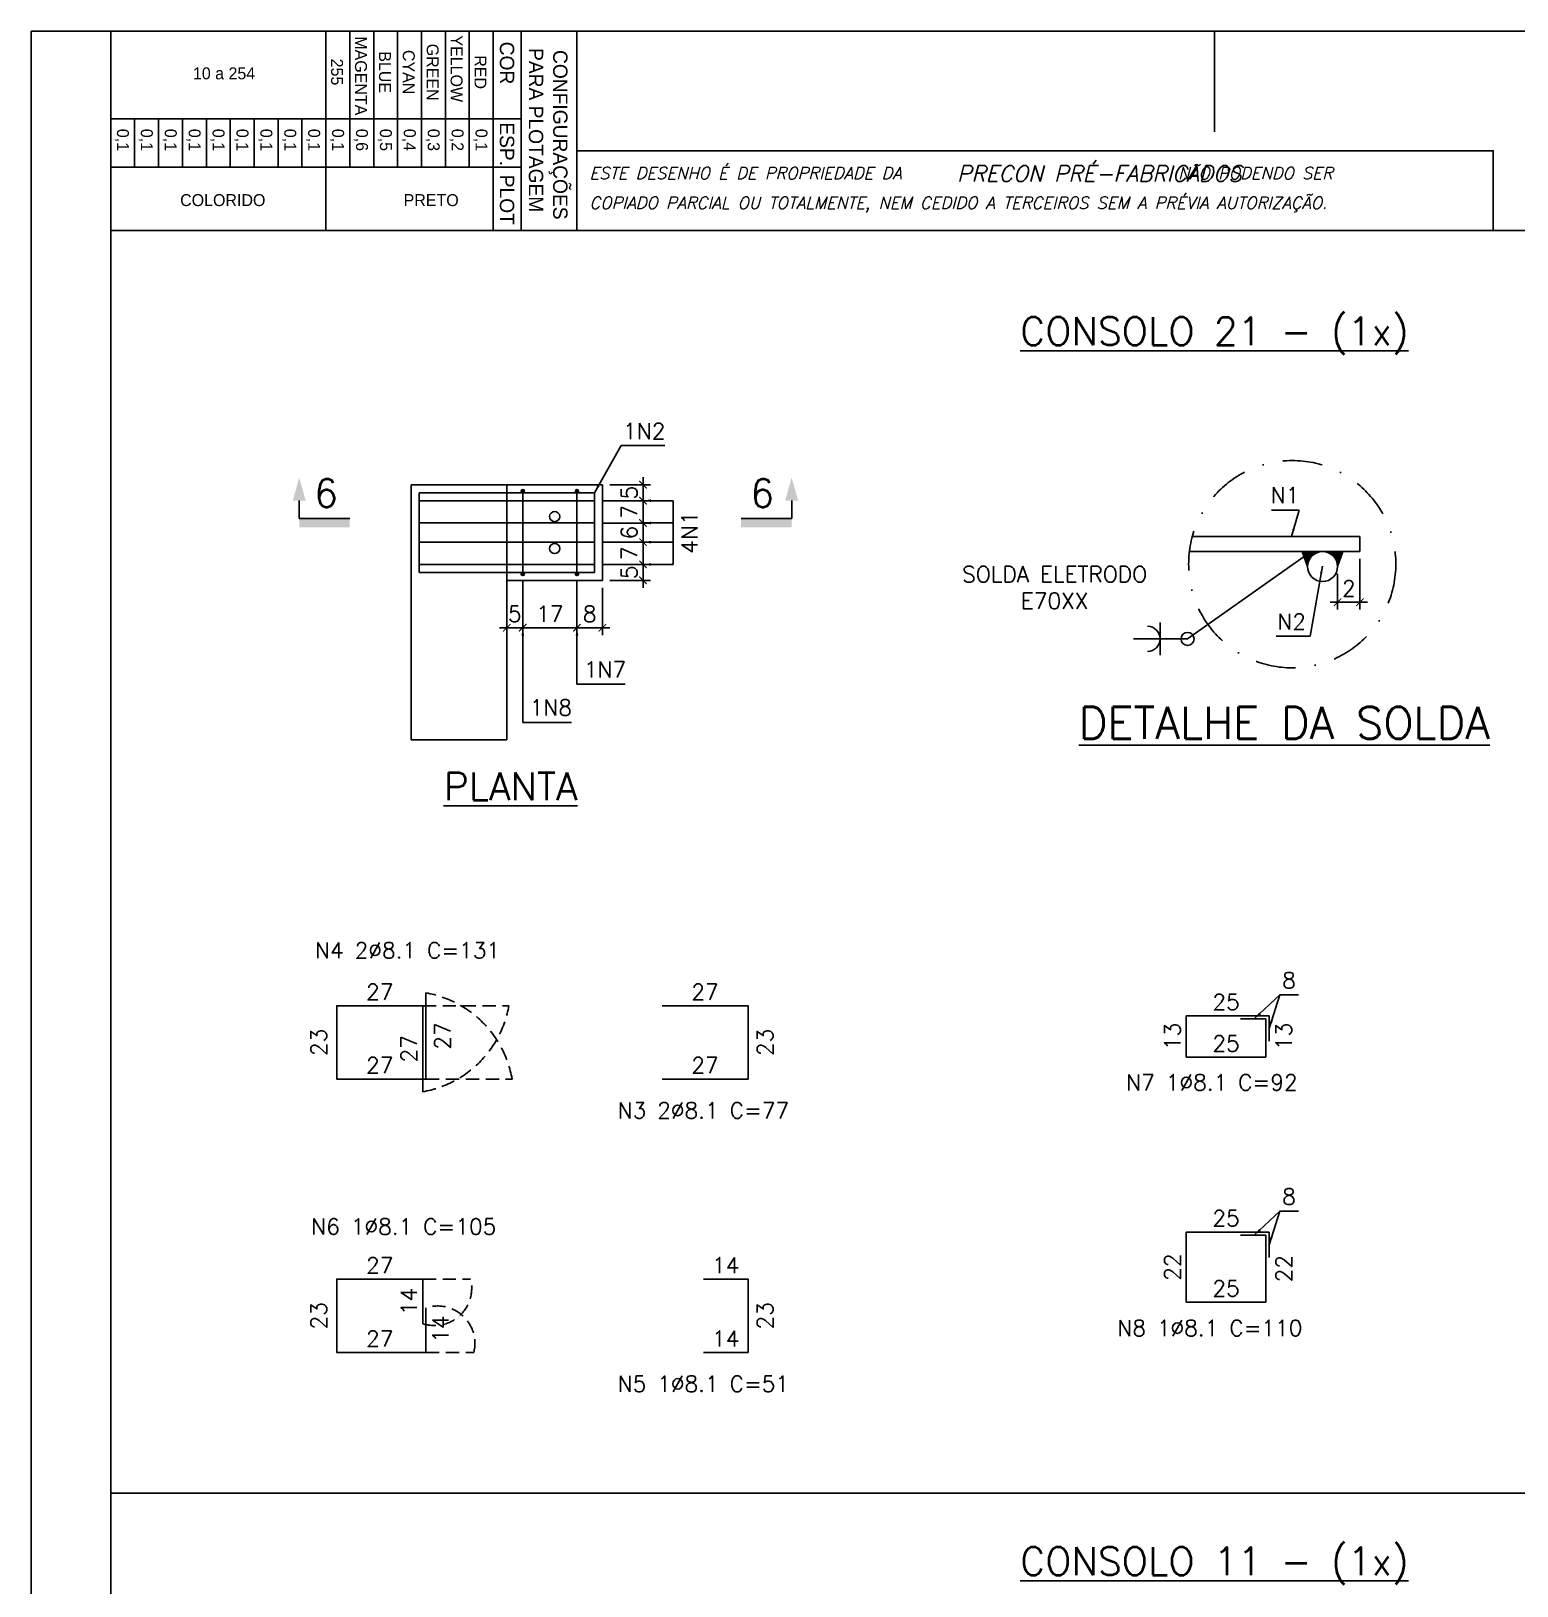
# Model space of a CAD drawing. Header units: centimetres. Extents: x 1658 to 27871, y 8240 to 11444.
# Drawn here: x 14875 to 16273, y 9981 to 11444 of the extents above; entities that cross this region are included whole.
import ezdxf
from ezdxf.enums import TextEntityAlignment as Align

# ---------------------------------------------------------------- set-up
doc = ezdxf.new("R2010")
doc.units = ezdxf.units.CM
doc.header["$LTSCALE"] = 50
doc.header["$MEASUREMENT"] = 0
doc.header["$PDMODE"] = 67
doc.linetypes.add('DASHDOT2', pattern=[0.5, 0.25, -0.125, 0, -0.125])
doc.linetypes.add('HIDDEN', pattern=[0.375, 0.25, -0.125])
for name, color, linetype in [('FORMATO-PRECON', 2, 'Continuous'), ('HACHURAS-PRECON', 1, 'Continuous'), ('IND- CORTE-PRECON', 4, 'Continuous'), ('LINHA-01-PRECON', 1, 'Continuous'), ('LINHA-02-PRECON', 2, 'Continuous'), ('LINHA-03-PRECON', 3, 'Continuous'), ('LINHA-04-PRECON', 4, 'Continuous'), ('TEXTO-20-PRECON', 2, 'Continuous'), ('TEXTO-35-PRECON', 5, 'Continuous'), ('X1', 2, 'Continuous')]:
    doc.layers.add(name, color=color, linetype=linetype)
doc.styles.add('PRECON-ROMANS', font='romans.shx')
doc.styles.add('R060', font='ACENT.shx', dxfattribs={"height": 75})
doc.styles.add('ROMANS', font='ROMANS.SHX', dxfattribs={"oblique": 15, "height": 3})
doc.styles.get("Standard").update_dxf_attribs({"font": 'romans.shx'})
doc.dimstyles.new('ESC50-50', dxfattribs={"dimscale": 50, "dimtxt": 0.2, "dimasz": 0.15, "dimexe": 0.15, "dimexo": 0.15, "dimgap": 0.08, "dimtad": 1, "dimdec": 1, "dimzin": 12, "dimdsep": 46, "dimtxsty": 'Standard', "dimblk": 'ARCHTICK', "dimcen": 0.09, "dimdle": 0.15, "dimclrd": 256, "dimclre": 256, "dimclrt": 2, "dimazin": 3, "dimtfac": 1, "dimtdec": 1, "dimtmove": 1, "dimatfit": 2, "dimfxl": 0.15, "dimtolj": 1, "dimtzin": 0, "dimarcsym": 0})
doc.dimstyles.new('ESC75-25', dxfattribs={"dimscale": 0, "dimtxt": 15, "dimasz": 7, "dimexe": 7, "dimexo": 7, "dimgap": 5.5, "dimtad": 1, "dimdec": 1, "dimlfac": 0.333333, "dimdsep": 46, "dimtxsty": 'Standard', "dimblk": 'ARCHTICK', "dimcen": 0.1, "dimdle": 7, "dimclrd": 256, "dimclre": 256, "dimclrt": 2, "dimadec": 0, "dimazin": 0, "dimtfac": 1, "dimtdec": 1, "dimtix": 1, "dimtmove": 2, "dimatfit": 3, "dimfxl": 1, "dimarcsym": 0})

# ---------------------------------------------------------------- blocks, each defined once
blk = doc.blocks.new('A$C0AF02B9D')
at = {"layer": 'FORMATO-PRECON', "color": 1}
for p, q in [((0, 585), (250, 585)), ((0, 0), (0, 585)), ((250, 585), (250, 0)), ((0, 480), (250, 480)), ((0, 450), (170.7, 450)), ((0, 420), (170.7, 420)), ((0, 390), (170.7, 390)), ((0, 360), (170.7, 360)), ((0, 330), (170.7, 330)), ((0, 300), (170.7, 300)), ((110.1, 240), (170.7, 240)), ((110.1, 210), (170.7, 210)), ((110.1, 180), (170.7, 180)), ((110.1, 150), (170.7, 150)), ((110.1, 150), (170.7, 150)), ((110.1, 120), (170.7, 120)), ((110.1, 120), (170.7, 120)), ((110.1, 90), (170.7, 90)), ((110.1, 90), (170.7, 90)), ((110.1, 60), (170.7, 60)), ((110.1, 60), (170.7, 60)), ((110.1, 30), (170.7, 30)), ((110.1, 30), (170.7, 30)), ((0, 0), (250, 0)), ((110.1, 0), (170.7, 0)), ((110.1, 0), (170.7, 0)), ((110.1, 0), (170.7, 0))]:
    blk.add_line(p, q, dxfattribs=at)
at = {"layer": 'FORMATO-PRECON'}
for p, q in [((0, 515), (250, 515)), ((110.1, 0), (110.1, 515)), ((170.7, 0), (170.7, 515)), ((0, 270), (250, 270))]:
    blk.add_line(p, q, dxfattribs=at)
at = {"layer": 'FORMATO-PRECON', "style": 'R060'}
for s, p in [('CONFIGURAÇÕES ', (133.4, 563.9)), ('PARA PLOTAGEM', (124.3, 533.7)), ('COR', (40, 497.3)), ('ESP.', (141.8, 497.3)), ('PLOT', (211.6, 497.3))]:
    blk.add_text(s, height=18, dxfattribs=at).set_placement(p, align=Align.MIDDLE)
at = {"layer": 'FORMATO-PRECON', "color": 1, "style": 'R060'}
for s, p in [('RED', (51.5, 464)), ('0,1', (136.5, 464)), ('YELLOW', (47.2, 434)), ('0,2', (136.5, 434)), ('GREEN', (51.5, 404)), ('0,3', (136.5, 404)), ('CYAN', (51.5, 374)), ('0,4', (136.5, 374)), ('BLUE', (51.5, 344)), ('0,5', (136.5, 344)), ('MAGENTA', (56.1, 314)), ('0,6', (136.5, 314)), ('0,1', (136.5, 284)), ('255', (51.3, 284)), ('0,1', (136.5, 254)), ('0,1', (136.5, 224)), ('0,1', (136.5, 194)), ('0,1', (136.5, 164)), ('0,1', (136.5, 134)), ('0,1', (136.5, 104)), ('0,1', (136.5, 74)), ('0,1', (136.5, 44)), ('0,1', (136.5, 14))]:
    blk.add_text(s, height=15, dxfattribs=at).set_placement(p, align=Align.MIDDLE)
for s, p in [('PRETO', (212, 402.1)), ('10 a 254', (53, 142.2)), ('COLORIDO', (212, 140.6))]:
    blk.add_text(s, height=15, rotation=90, dxfattribs=at).set_placement(p, align=Align.MIDDLE)
blk = doc.blocks.new('A$C432D58B7')
at = {"layer": 'LINHA-01-PRECON'}
blk.add_blockref('A$C0AF02B9D', (0, 0), dxfattribs=at)
blk = doc.blocks.new('A$C550964AD')
at = {"layer": 'LINHA-01-PRECON'}
blk.add_blockref('A$C432D58B7', (0, 0), dxfattribs=at)
blk = doc.blocks.new('A$C2E607E54')
at = {"layer": 'FORMATO-PRECON', "color": 6}
blk.add_line((1835, 4050), (685, 4050), dxfattribs=at)
at = {"layer": 'FORMATO-PRECON'}
for points in [[(0, 4200), (2970, 4200), (2970, 0), (0, 0)], [(685, 3950), (1835, 3950), (1835, 4050), (685, 4050)]]:
    blk.add_lwpolyline(points, close=True, dxfattribs=at)
blk.add_lwpolyline([(1485, 4200), (1485, 4073.6)], dxfattribs=at)
at = {"layer": 'FORMATO-PRECON', "color": 6}
blk.add_lwpolyline([(100, 3950), (2870, 3950), (2870, 100), (100, 100)], close=True, dxfattribs=at)
at = {"layer": 'TEXTO-35-PRECON', "rotation": 270}
blk.add_blockref('A$C550964AD', (100, 4200), dxfattribs=at)
at = {"layer": 'FORMATO-PRECON', "color": 3, "style": 'ROMANS', "oblique": 15}
blk.add_text('PRECON PRÉ-FABRICADOS', height=20, dxfattribs=at).set_placement((1162, 4011.3))
at = {"layer": 'FORMATO-PRECON', "style": 'ROMANS', "oblique": 15}
for s, p in [('ESTE DESENHO É DE PROPRIEDADE DA                            NÃO PODENDO SER', (700.8, 4014.4)), ('COPIADO PARCIAL OU TOTALMENTE, NEM CEDIDO A TERCEIROS SEM A PRÉVIA AUTORIZAÇÃO.', (700.8, 3977))]:
    blk.add_text(s, height=15, dxfattribs=at).set_placement(p)
blk = doc.blocks.new('_ArchTick')
at = {"color": 0, "linetype": 'ByBlock', "const_width": 0.15}
blk.add_lwpolyline([(-0.5, -0.5), (0.5, 0.5)], dxfattribs=at)
blk = doc.blocks.new('*D412')
at = {"layer": 'Defpoints', "color": 0, "transparency": 16777216}
for p in [(15412.3, 11017.2), (15404.8, 11002.2), (15450.5, 11002.2)]:
    blk.add_point(p, dxfattribs=at)
at = {"layer": 'LINHA-01-PRECON', "lineweight": -2, "transparency": 16777216}
for p, q in [((15419.3, 11017.2), (15457.5, 11017.2)), ((15450.5, 11017.2), (15450.5, 11024.2)), ((15450.5, 11017.2), (15450.5, 11002.2)), ((15411.8, 11002.2), (15457.5, 11002.2)), ((15450.5, 11002.2), (15450.5, 10995.2))]:
    blk.add_line(p, q, dxfattribs=at)
at = {"layer": 'LINHA-01-PRECON', "lineweight": -2, "transparency": 16777216, "xscale": 7, "yscale": 7, "zscale": 7}
for p, rotation in [((15450.5, 11017.2), 270), ((15450.5, 11002.2), 90)]:
    blk.add_blockref('_ArchTick', p, dxfattribs=dict(at, rotation=rotation))
at = {"layer": 'LINHA-01-PRECON', "color": 2, "transparency": 16777216, "insert": (15437.5, 11009.7), "char_height": 15, "attachment_point": 5, "rotation": 90}
blk.add_mtext('5', dxfattribs=at)
blk = doc.blocks.new('*D405')
at = {"layer": 'Defpoints', "color": 0, "transparency": 16777216}
for p in [(15404.8, 10963.2), (15404.8, 10942.2), (15450.5, 10942.2)]:
    blk.add_point(p, dxfattribs=at)
at = {"layer": 'LINHA-01-PRECON', "lineweight": -2, "transparency": 16777216}
for p, q in [((15450.5, 10963.2), (15450.5, 10970.2)), ((15411.8, 10963.2), (15457.5, 10963.2)), ((15450.5, 10963.2), (15450.5, 10942.2)), ((15411.8, 10942.2), (15457.5, 10942.2)), ((15450.5, 10942.2), (15450.5, 10935.2))]:
    blk.add_line(p, q, dxfattribs=at)
at = {"layer": 'LINHA-01-PRECON', "lineweight": -2, "transparency": 16777216, "xscale": 7, "yscale": 7, "zscale": 7}
for p, rotation in [((15450.5, 10963.2), 270), ((15450.5, 10942.2), 90)]:
    blk.add_blockref('_ArchTick', p, dxfattribs=dict(at, rotation=rotation))
at = {"layer": 'LINHA-01-PRECON', "color": 2, "transparency": 16777216, "insert": (15437.5, 10952.7), "char_height": 15, "attachment_point": 5, "rotation": 90}
blk.add_mtext('7', dxfattribs=at)
blk = doc.blocks.new('*D406')
at = {"layer": 'Defpoints', "color": 0, "transparency": 16777216}
for p in [(15404.8, 10942.2), (15412.3, 10927.2), (15450.5, 10927.2)]:
    blk.add_point(p, dxfattribs=at)
at = {"layer": 'LINHA-01-PRECON', "lineweight": -2, "transparency": 16777216}
for p, q in [((15411.8, 10942.2), (15457.5, 10942.2)), ((15450.5, 10942.2), (15450.5, 10949.2)), ((15450.5, 10942.2), (15450.5, 10927.2)), ((15419.3, 10927.2), (15457.5, 10927.2)), ((15450.5, 10927.2), (15450.5, 10920.2))]:
    blk.add_line(p, q, dxfattribs=at)
at = {"layer": 'LINHA-01-PRECON', "lineweight": -2, "transparency": 16777216, "xscale": 7, "yscale": 7, "zscale": 7}
for p, rotation in [((15450.5, 10942.2), 270), ((15450.5, 10927.2), 90)]:
    blk.add_blockref('_ArchTick', p, dxfattribs=dict(at, rotation=rotation))
at = {"layer": 'LINHA-01-PRECON', "color": 2, "transparency": 16777216, "insert": (15437.5, 10934.7), "char_height": 15, "attachment_point": 5, "rotation": 90}
blk.add_mtext('5', dxfattribs=at)
blk = doc.blocks.new('*D402')
at = {"layer": 'Defpoints', "color": 0, "transparency": 16777216}
for p in [(15388.3, 10933.2), (15412.3, 10927.2), (15388.3, 10882.7)]:
    blk.add_point(p, dxfattribs=at)
at = {"layer": 'LINHA-01-PRECON', "lineweight": -2, "transparency": 16777216}
for p, q in [((15388.3, 10926.2), (15388.3, 10875.7)), ((15412.3, 10920.2), (15412.3, 10875.7)), ((15419.3, 10882.7), (15381.3, 10882.7))]:
    blk.add_line(p, q, dxfattribs=at)
at = {"layer": 'LINHA-01-PRECON', "lineweight": -2, "transparency": 16777216, "xscale": 7, "yscale": 7, "zscale": 7, "rotation": 180}
blk.add_blockref('_ArchTick', (15388.3, 10882.7), dxfattribs=at)
at = {"layer": 'LINHA-01-PRECON', "lineweight": -2, "transparency": 16777216, "xscale": 7, "yscale": 7, "zscale": 7}
blk.add_blockref('_ArchTick', (15412.3, 10882.7), dxfattribs=at)
at = {"layer": 'LINHA-01-PRECON', "color": 2, "transparency": 16777216, "insert": (15400.3, 10895.7), "char_height": 15, "attachment_point": 5}
blk.add_mtext('8', dxfattribs=at)
blk = doc.blocks.new('*D403')
at = {"layer": 'Defpoints', "color": 0, "transparency": 16777216}
for p in [(15337.3, 10933.2), (15388.3, 10933.2), (15337.3, 10882.7)]:
    blk.add_point(p, dxfattribs=at)
at = {"layer": 'LINHA-01-PRECON', "lineweight": -2, "transparency": 16777216}
for p, q in [((15337.3, 10926.2), (15337.3, 10875.7)), ((15388.3, 10926.2), (15388.3, 10875.7)), ((15395.3, 10882.7), (15330.3, 10882.7))]:
    blk.add_line(p, q, dxfattribs=at)
at = {"layer": 'LINHA-01-PRECON', "lineweight": -2, "transparency": 16777216, "xscale": 7, "yscale": 7, "zscale": 7, "rotation": 180}
blk.add_blockref('_ArchTick', (15337.3, 10882.7), dxfattribs=at)
at = {"layer": 'LINHA-01-PRECON', "lineweight": -2, "transparency": 16777216, "xscale": 7, "yscale": 7, "zscale": 7}
blk.add_blockref('_ArchTick', (15388.3, 10882.7), dxfattribs=at)
at = {"layer": 'LINHA-01-PRECON', "color": 2, "transparency": 16777216, "insert": (15362.8, 10895.7), "char_height": 15, "attachment_point": 5}
blk.add_mtext('17', dxfattribs=at)
blk = doc.blocks.new('*D404')
at = {"layer": 'Defpoints', "color": 0, "transparency": 16777216}
for p in [(15337.3, 10933.2), (15322.3, 10882.7), (15322.3, 10882.7)]:
    blk.add_point(p, dxfattribs=at)
at = {"layer": 'LINHA-01-PRECON', "lineweight": -2, "transparency": 16777216}
for p, q in [((15337.3, 10926.2), (15337.3, 10875.7)), ((15322.3, 10882.7), (15315.3, 10882.7)), ((15337.3, 10882.7), (15322.3, 10882.7)), ((15337.3, 10882.7), (15344.3, 10882.7))]:
    blk.add_line(p, q, dxfattribs=at)
at = {"layer": 'LINHA-01-PRECON', "lineweight": -2, "transparency": 16777216, "xscale": 7, "yscale": 7, "zscale": 7}
blk.add_blockref('_ArchTick', (15322.3, 10882.7), dxfattribs=at)
at = {"layer": 'LINHA-01-PRECON', "lineweight": -2, "transparency": 16777216, "xscale": 7, "yscale": 7, "zscale": 7, "rotation": 180}
blk.add_blockref('_ArchTick', (15337.3, 10882.7), dxfattribs=at)
at = {"layer": 'LINHA-01-PRECON', "color": 2, "transparency": 16777216, "insert": (15329.8, 10895.7), "char_height": 15, "attachment_point": 5}
blk.add_mtext('5', dxfattribs=at)
blk = doc.blocks.new('IND-CORTE-')
at = {"layer": 'IND- CORTE-PRECON', "color": 1}
for p, q in [((-11.2, 63.5), (-33.6, 63.5)), ((-11.2, 0), (-11.2, 63.5))]:
    blk.add_line(p, q, dxfattribs=at)
for points in [[(-33.6, 71.5), (-62.5, 63.5), (-33.6, 55.4)], [(0, 0), (-11.2, 0), (0, 63.5), (-11.2, 63.5)]]:
    blk.add_solid(points, dxfattribs=at)
at = {"layer": 'IND- CORTE-PRECON', "linetype": 'Continuous', "style": 'ROMANS', "flags": 8}
blk.add_attdef('B', (-57.7, 9.1), '', height=35, dxfattribs=at)
blk = doc.blocks.new('*D398')
at = {"layer": 'Defpoints', "color": 0, "linetype": 'Continuous', "transparency": 16777216}
for p in [(15468.4, 10527.1), (15468.4, 10527.1), (15549.4, 10527.1)]:
    blk.add_point(p, dxfattribs=at)
at = {"layer": 'LINHA-01-PRECON', "color": 2, "linetype": 'Continuous', "transparency": 16777216, "insert": (15508.9, 10540.1), "char_height": 15, "attachment_point": 5}
blk.add_mtext('27', dxfattribs=at)
blk = doc.blocks.new('*D399')
at = {"layer": 'Defpoints', "color": 0, "linetype": 'Continuous', "transparency": 16777216}
for p in [(15549.4, 10527.1), (15549.4, 10458.1), (15549.4, 10458.1)]:
    blk.add_point(p, dxfattribs=at)
at = {"layer": 'LINHA-01-PRECON', "color": 2, "linetype": 'Continuous', "transparency": 16777216, "insert": (15565.4, 10492.6), "char_height": 15, "attachment_point": 5, "rotation": 90}
blk.add_mtext('23', dxfattribs=at)
blk = doc.blocks.new('*D384')
at = {"layer": 'Defpoints', "color": 0, "linetype": 'Continuous', "transparency": 16777216}
for p in [(15468.4, 10458.1), (15468.4, 10458.1), (15549.4, 10458.1)]:
    blk.add_point(p, dxfattribs=at)
at = {"layer": 'LINHA-01-PRECON', "color": 2, "linetype": 'Continuous', "transparency": 16777216, "insert": (15508.9, 10471.1), "char_height": 15, "attachment_point": 5}
blk.add_mtext('27', dxfattribs=at)
blk = doc.blocks.new('*D385')
at = {"layer": 'Defpoints', "color": 0, "linetype": 'Continuous', "transparency": 16777216}
for p in [(15162.2, 10527.1), (15162.2, 10527.1), (15243.2, 10527.1)]:
    blk.add_point(p, dxfattribs=at)
at = {"layer": 'LINHA-01-PRECON', "color": 2, "linetype": 'Continuous', "transparency": 16777216, "insert": (15202.7, 10540.1), "char_height": 15, "attachment_point": 5}
blk.add_mtext('27', dxfattribs=at)
blk = doc.blocks.new('*D386')
at = {"layer": 'Defpoints', "color": 0, "linetype": 'Continuous', "transparency": 16777216}
for p in [(15162.2, 10527.1), (15162.2, 10458.1), (15162.2, 10458.1)]:
    blk.add_point(p, dxfattribs=at)
at = {"layer": 'LINHA-01-PRECON', "color": 2, "linetype": 'Continuous', "transparency": 16777216, "insert": (15145.3, 10492.6), "char_height": 15, "attachment_point": 5, "rotation": 90}
blk.add_mtext('23', dxfattribs=at)
blk = doc.blocks.new('*D387')
at = {"layer": 'Defpoints', "color": 0, "linetype": 'Continuous', "transparency": 16777216}
for p in [(15162.2, 10458.1), (15243.2, 10458.1), (15243.2, 10458.1)]:
    blk.add_point(p, dxfattribs=at)
at = {"layer": 'LINHA-01-PRECON', "color": 2, "linetype": 'Continuous', "transparency": 16777216, "insert": (15202.7, 10471.1), "char_height": 15, "attachment_point": 5}
blk.add_mtext('27', dxfattribs=at)
blk = doc.blocks.new('*D388')
at = {"layer": 'Defpoints', "color": 0, "linetype": 'Continuous', "transparency": 16777216}
for p in [(15246.2, 10539.1), (15246.2, 10458.1), (15246.2, 10458.1)]:
    blk.add_point(p, dxfattribs=at)
at = {"layer": 'LINHA-01-PRECON', "color": 2, "linetype": 'Continuous', "transparency": 16777216, "insert": (15261.7, 10498.6), "char_height": 15, "attachment_point": 5, "rotation": 90}
blk.add_mtext('27', dxfattribs=at)
blk = doc.blocks.new('*D389')
at = {"layer": 'Defpoints', "color": 0, "linetype": 'Continuous', "transparency": 16777216}
for p in [(15243.2, 10527.1), (15243.2, 10446.1), (15243.2, 10446.1)]:
    blk.add_point(p, dxfattribs=at)
at = {"layer": 'LINHA-01-PRECON', "color": 2, "linetype": 'Continuous', "transparency": 16777216, "insert": (15230.2, 10486.6), "char_height": 15, "attachment_point": 5, "rotation": 90}
blk.add_mtext('27', dxfattribs=at)
blk = doc.blocks.new('*D390')
at = {"layer": 'Defpoints', "color": 0, "linetype": 'Continuous', "transparency": 16777216}
for p in [(15507.4, 10269.9), (15507.4, 10269.9), (15549.4, 10269.9)]:
    blk.add_point(p, dxfattribs=at)
at = {"layer": 'LINHA-01-PRECON', "color": 2, "linetype": 'Continuous', "transparency": 16777216, "insert": (15528.4, 10282.9), "char_height": 15, "attachment_point": 5}
blk.add_mtext('14', dxfattribs=at)
blk = doc.blocks.new('*D391')
at = {"layer": 'Defpoints', "color": 0, "linetype": 'Continuous', "transparency": 16777216}
for p in [(15549.4, 10269.9), (15549.4, 10200.9), (15549.4, 10200.9)]:
    blk.add_point(p, dxfattribs=at)
at = {"layer": 'LINHA-01-PRECON', "color": 2, "linetype": 'Continuous', "transparency": 16777216, "insert": (15565.4, 10235.4), "char_height": 15, "attachment_point": 5, "rotation": 90}
blk.add_mtext('23', dxfattribs=at)
blk = doc.blocks.new('*D392')
at = {"layer": 'Defpoints', "color": 0, "linetype": 'Continuous', "transparency": 16777216}
for p in [(15507.4, 10200.9), (15507.4, 10200.9), (15549.4, 10200.9)]:
    blk.add_point(p, dxfattribs=at)
at = {"layer": 'LINHA-01-PRECON', "color": 2, "linetype": 'Continuous', "transparency": 16777216, "insert": (15528.4, 10213.9), "char_height": 15, "attachment_point": 5}
blk.add_mtext('14', dxfattribs=at)
blk = doc.blocks.new('*D393')
at = {"layer": 'Defpoints', "color": 0, "linetype": 'Continuous', "transparency": 16777216}
for p in [(15162.2, 10269.9), (15162.2, 10269.9), (15243.2, 10269.9)]:
    blk.add_point(p, dxfattribs=at)
at = {"layer": 'LINHA-01-PRECON', "color": 2, "linetype": 'Continuous', "transparency": 16777216, "insert": (15202.7, 10282.9), "char_height": 15, "attachment_point": 5}
blk.add_mtext('27', dxfattribs=at)
blk = doc.blocks.new('*D394')
at = {"layer": 'Defpoints', "color": 0, "linetype": 'Continuous', "transparency": 16777216}
for p in [(15162.2, 10269.9), (15162.2, 10200.9), (15162.2, 10200.9)]:
    blk.add_point(p, dxfattribs=at)
at = {"layer": 'LINHA-01-PRECON', "color": 2, "linetype": 'Continuous', "transparency": 16777216, "insert": (15145.3, 10235.4), "char_height": 15, "attachment_point": 5, "rotation": 90}
blk.add_mtext('23', dxfattribs=at)
blk = doc.blocks.new('*D395')
at = {"layer": 'Defpoints', "color": 0, "linetype": 'Continuous', "transparency": 16777216}
for p in [(15162.2, 10200.9), (15243.2, 10200.9), (15243.2, 10200.9)]:
    blk.add_point(p, dxfattribs=at)
at = {"layer": 'LINHA-01-PRECON', "color": 2, "linetype": 'Continuous', "transparency": 16777216, "insert": (15202.7, 10213.9), "char_height": 15, "attachment_point": 5}
blk.add_mtext('27', dxfattribs=at)
blk = doc.blocks.new('*D396')
at = {"layer": 'Defpoints', "color": 0, "linetype": 'Continuous', "transparency": 16777216}
for p in [(15246.2, 10242.9), (15246.2, 10200.9), (15246.2, 10200.9)]:
    blk.add_point(p, dxfattribs=at)
at = {"layer": 'LINHA-01-PRECON', "color": 2, "linetype": 'Continuous', "transparency": 16777216, "insert": (15260, 10222.9), "char_height": 15, "attachment_point": 5, "rotation": 90}
blk.add_mtext('14', dxfattribs=at)
blk = doc.blocks.new('*D397')
at = {"layer": 'Defpoints', "color": 0, "linetype": 'Continuous', "transparency": 16777216}
for p in [(15243.2, 10269.9), (15243.2, 10227.9), (15243.2, 10227.9)]:
    blk.add_point(p, dxfattribs=at)
at = {"layer": 'LINHA-01-PRECON', "color": 2, "linetype": 'Continuous', "transparency": 16777216, "insert": (15230.2, 10248.9), "char_height": 15, "attachment_point": 5, "rotation": 90}
blk.add_mtext('14', dxfattribs=at)
blk = doc.blocks.new('*D383')
at = {"layer": 'Defpoints', "color": 0, "transparency": 16777216}
for p in [(16125.3, 10954.4), (16104.3, 10940.3), (16125.3, 10906.7)]:
    blk.add_point(p, dxfattribs=at)
at = {"layer": 'LINHA-01-PRECON', "lineweight": -2, "transparency": 16777216}
for p, q in [((16125.3, 10947.4), (16125.3, 10899.7)), ((16104.3, 10933.3), (16104.3, 10899.7)), ((16097.3, 10906.7), (16132.3, 10906.7))]:
    blk.add_line(p, q, dxfattribs=at)
at = {"layer": 'LINHA-01-PRECON', "lineweight": -2, "transparency": 16777216, "xscale": 7, "yscale": 7, "zscale": 7, "rotation": 180}
blk.add_blockref('_ArchTick', (16104.3, 10906.7), dxfattribs=at)
at = {"layer": 'LINHA-01-PRECON', "lineweight": -2, "transparency": 16777216, "xscale": 7, "yscale": 7, "zscale": 7}
blk.add_blockref('_ArchTick', (16125.3, 10906.7), dxfattribs=at)
at = {"layer": 'LINHA-01-PRECON', "color": 2, "transparency": 16777216, "insert": (16114.8, 10919.7), "char_height": 15, "attachment_point": 5}
blk.add_mtext('2', dxfattribs=at)
blk = doc.blocks.new('*D379')
at = {"layer": 'Defpoints', "color": 0, "linetype": 'Continuous', "transparency": 16777216}
for p in [(15961.8, 10478.6), (16036.8, 10478.6), (16036.8, 10478.6)]:
    blk.add_point(p, dxfattribs=at)
at = {"layer": 'LINHA-01-PRECON', "color": 2, "linetype": 'Continuous', "transparency": 16777216, "insert": (15999.3, 10491.6), "char_height": 15, "attachment_point": 5}
blk.add_mtext('25', dxfattribs=at)
blk = doc.blocks.new('*D380')
at = {"layer": 'Defpoints', "color": 0, "linetype": 'Continuous', "transparency": 16777216}
for p in [(15961.8, 10517.6), (15961.8, 10517.6), (15961.8, 10478.6)]:
    blk.add_point(p, dxfattribs=at)
at = {"layer": 'LINHA-01-PRECON', "color": 2, "linetype": 'Continuous', "transparency": 16777216, "insert": (15948.8, 10498.1), "char_height": 15, "attachment_point": 5, "rotation": 90}
blk.add_mtext('13', dxfattribs=at)
blk = doc.blocks.new('*D381')
at = {"layer": 'Defpoints', "color": 0, "linetype": 'Continuous', "transparency": 16777216}
for p in [(15961.8, 10517.6), (16036.8, 10517.6), (16036.8, 10517.6)]:
    blk.add_point(p, dxfattribs=at)
at = {"layer": 'LINHA-01-PRECON', "color": 2, "linetype": 'Continuous', "transparency": 16777216, "insert": (15999.3, 10530.6), "char_height": 15, "attachment_point": 5}
blk.add_mtext('25', dxfattribs=at)
blk = doc.blocks.new('*D382')
at = {"layer": 'Defpoints', "color": 0, "linetype": 'Continuous', "transparency": 16777216}
for p in [(16036.8, 10517.6), (16036.8, 10517.6), (16036.8, 10478.6)]:
    blk.add_point(p, dxfattribs=at)
at = {"layer": 'LINHA-01-PRECON', "color": 2, "linetype": 'Continuous', "transparency": 16777216, "insert": (16053.6, 10498.1), "char_height": 15, "attachment_point": 5, "rotation": 90}
blk.add_mtext('13', dxfattribs=at)
blk = doc.blocks.new('*D375')
at = {"layer": 'Defpoints', "color": 0, "linetype": 'Continuous', "transparency": 16777216}
for p in [(15961.8, 10248.2), (16036.8, 10248.2), (16036.8, 10248.2)]:
    blk.add_point(p, dxfattribs=at)
at = {"layer": 'LINHA-01-PRECON', "color": 2, "linetype": 'Continuous', "transparency": 16777216, "insert": (15999.3, 10261.2), "char_height": 15, "attachment_point": 5}
blk.add_mtext('25', dxfattribs=at)
blk = doc.blocks.new('*D376')
at = {"layer": 'Defpoints', "color": 0, "linetype": 'Continuous', "transparency": 16777216}
for p in [(15961.8, 10314.2), (15961.8, 10314.2), (15961.8, 10248.2)]:
    blk.add_point(p, dxfattribs=at)
at = {"layer": 'LINHA-01-PRECON', "color": 2, "linetype": 'Continuous', "transparency": 16777216, "insert": (15948.8, 10281.2), "char_height": 15, "attachment_point": 5, "rotation": 90}
blk.add_mtext('22', dxfattribs=at)
blk = doc.blocks.new('*D377')
at = {"layer": 'Defpoints', "color": 0, "linetype": 'Continuous', "transparency": 16777216}
for p in [(15961.8, 10314.2), (16036.8, 10314.2), (16036.8, 10314.2)]:
    blk.add_point(p, dxfattribs=at)
at = {"layer": 'LINHA-01-PRECON', "color": 2, "linetype": 'Continuous', "transparency": 16777216, "insert": (15999.3, 10327.2), "char_height": 15, "attachment_point": 5}
blk.add_mtext('25', dxfattribs=at)
blk = doc.blocks.new('*D378')
at = {"layer": 'Defpoints', "color": 0, "linetype": 'Continuous', "transparency": 16777216}
for p in [(16036.8, 10314.2), (16036.8, 10314.2), (16036.8, 10248.2)]:
    blk.add_point(p, dxfattribs=at)
at = {"layer": 'LINHA-01-PRECON', "color": 2, "linetype": 'Continuous', "transparency": 16777216, "insert": (16053.6, 10279.7), "char_height": 15, "attachment_point": 5, "rotation": 90}
blk.add_mtext('22', dxfattribs=at)
blk = doc.blocks.new('*D413')
at = {"layer": 'Defpoints', "color": 0, "transparency": 16777216}
for p in [(15404.8, 10981.2), (15450.5, 10981.2), (15404.8, 10963.2)]:
    blk.add_point(p, dxfattribs=at)
at = {"layer": 'LINHA-01-PRECON', "lineweight": -2, "transparency": 16777216}
for p, q in [((15450.5, 10981.2), (15450.5, 10988.2)), ((15411.8, 10981.2), (15457.5, 10981.2)), ((15450.5, 10963.2), (15450.5, 10981.2)), ((15411.8, 10963.2), (15457.5, 10963.2)), ((15450.5, 10963.2), (15450.5, 10956.2))]:
    blk.add_line(p, q, dxfattribs=at)
at = {"layer": 'LINHA-01-PRECON', "lineweight": -2, "transparency": 16777216, "xscale": 7, "yscale": 7, "zscale": 7}
for p, rotation in [((15450.5, 10981.2), 270), ((15450.5, 10963.2), 90)]:
    blk.add_blockref('_ArchTick', p, dxfattribs=dict(at, rotation=rotation))
at = {"layer": 'LINHA-01-PRECON', "color": 2, "transparency": 16777216, "insert": (15437.5, 10972.2), "char_height": 15, "attachment_point": 5, "rotation": 90}
blk.add_mtext('6', dxfattribs=at)
blk = doc.blocks.new('*D414')
at = {"layer": 'Defpoints', "color": 0, "transparency": 16777216}
for p in [(15404.8, 11002.2), (15450.5, 11002.2), (15404.8, 10981.2)]:
    blk.add_point(p, dxfattribs=at)
at = {"layer": 'LINHA-01-PRECON', "lineweight": -2, "transparency": 16777216}
for p, q in [((15411.8, 11002.2), (15457.5, 11002.2)), ((15450.5, 11002.2), (15450.5, 11009.2)), ((15450.5, 10981.2), (15450.5, 11002.2)), ((15411.8, 10981.2), (15457.5, 10981.2)), ((15450.5, 10981.2), (15450.5, 10974.2))]:
    blk.add_line(p, q, dxfattribs=at)
at = {"layer": 'LINHA-01-PRECON', "lineweight": -2, "transparency": 16777216, "xscale": 7, "yscale": 7, "zscale": 7}
for p, rotation in [((15450.5, 11002.2), 270), ((15450.5, 10981.2), 90)]:
    blk.add_blockref('_ArchTick', p, dxfattribs=dict(at, rotation=rotation))
at = {"layer": 'LINHA-01-PRECON', "color": 2, "transparency": 16777216, "insert": (15437.5, 10991.7), "char_height": 15, "attachment_point": 5, "rotation": 90}
blk.add_mtext('7', dxfattribs=at)

msp = doc.modelspace()

# ---------------------------------------------------------------- hatches: boundary and pattern name
at = {"layer": 'LINHA-01-PRECON', "linetype": 'Continuous'}
h = msp.add_hatch(color=256, dxfattribs=at)
h.dxf.hatch_style = 1
edge = h.paths.add_edge_path()
edge.add_arc((15337.34, 11011.21), 1.5, 0, 360)
h = msp.add_hatch(color=256, dxfattribs=at)
h.dxf.hatch_style = 1
edge = h.paths.add_edge_path()
edge.add_arc((15388.34, 11011.21), 1.5, 0, 360)
at = {"layer": 'LINHA-01-PRECON'}
h = msp.add_hatch(dxfattribs=at)
h.set_pattern_fill('ANSI31', color=256, scale=8.4375, style=0)
h.set_pattern_definition([(45, (11068.5361, 10452.2437), (-0.74577668, 0.74577668), [])])
h.paths.add_polyline_path([(16071.08, 10954.4), (16075.99, 10940.27, -0.4142136), (16090.12, 10954.4)])
h.paths.add_polyline_path([(16090.12, 10954.4, -0.4142136), (16104.25, 10940.27), (16109.16, 10954.4)])
at = {"layer": 'LINHA-01-PRECON', "linetype": 'Continuous'}
h = msp.add_hatch(color=256, dxfattribs=at)
h.dxf.hatch_style = 1
edge = h.paths.add_edge_path()
edge.add_arc((15337.34, 10933.21), 1.5, 0, 360)
h = msp.add_hatch(color=256, dxfattribs=at)
h.dxf.hatch_style = 1
edge = h.paths.add_edge_path()
edge.add_arc((15388.34, 10933.21), 1.5, 0, 360)

# ---------------------------------------------------------------- linework, layer by layer
at = {"layer": 'LINHA-01-PRECON', "linetype": 'HIDDEN'}
for p, q in [((15243.23, 10527.15), (15324.23, 10527.15)), ((15246.23, 10458.15), (15327.23, 10458.15)), ((15243.23, 10269.93), (15288.23, 10269.93)), ((15246.23, 10200.93), (15291.23, 10200.93))]:
    msp.add_line(p, q, dxfattribs=at)
at = {"layer": 'LINHA-01-PRECON'}
msp.add_line((17027.03, 10068.41), (14949.53, 10068.41), dxfattribs=at)
at = {"layer": 'LINHA-01-PRECON', "color": 1}
msp.add_lwpolyline([(16072.67, 10949.82), (15963.04, 10872.18), (15912.23, 10872.18)], dxfattribs=at)
at = {"layer": 'LINHA-01-PRECON', "color": 1, "linetype": 'DASHDOT2', "ltscale": 3}
msp.add_circle((16061.57, 10942.45), 97.5, dxfattribs=at)
at = {"layer": 'LINHA-01-PRECON', "linetype": 'Continuous'}
for centre in [(15337.34, 11011.21), (15388.34, 11011.21), (15337.34, 10933.21), (15388.34, 10933.21)]:
    msp.add_circle(centre, 1.5, dxfattribs=at)
at = {"layer": 'LINHA-01-PRECON', "linetype": 'HIDDEN'}
for centre, radius, start, end in [((15229.13, 10441.04), 99.59, 9.89105, 80.10895), ((15226.13, 10544.25), 99.59, 279.89105, 350.10895), ((15254.08, 10261.42), 35.2, 252.05398, 13.99615), ((15257.08, 10209.45), 35.2, 346.00385, 107.94602)]:
    msp.add_arc(centre, radius, start, end, dxfattribs=at)
at = {"layer": 'LINHA-02-PRECON'}
for p, q in [((15232.34, 10777.21), (15232.34, 11017.21)), ((15232.34, 11017.21), (15322.34, 11017.21)), ((15322.34, 11017.21), (15412.34, 11017.21)), ((15322.34, 11017.21), (15322.34, 10777.21)), ((15412.34, 10927.21), (15412.34, 11017.21)), ((15322.34, 10927.21), (15412.34, 10927.21)), ((15937.12, 10872.18), (15937.12, 10887.58)), ((15937.12, 10872.18), (15937.12, 10856.79)), ((15232.34, 10777.21), (15232.34, 10777.21)), ((15322.34, 10777.21), (15232.34, 10777.21))]:
    msp.add_line(p, q, dxfattribs=at)
for centre, radius in [((15367.34, 10987.21), 4.8), ((15367.34, 10957.21), 4.8), ((15963.04, 10872.18), 6.11)]:
    msp.add_circle(centre, radius, dxfattribs=at)
msp.add_arc((15925.28, 10872.18), 11.84, 270.31864, 89.68136, dxfattribs=at)
at = {"layer": 'LINHA-03-PRECON'}
for p, q in [((16125.29, 10968.54), (15967.62, 10968.54)), ((16125.29, 10954.4), (16125.29, 10968.54)), ((16125.29, 10954.4), (15964.8, 10954.4)), ((16075.99, 10940.27), (16071.08, 10954.4)), ((16098.65, 10954.4), (16098.65, 10954.4)), ((16104.25, 10940.27), (16109.16, 10954.4))]:
    msp.add_line(p, q, dxfattribs=at)
msp.add_circle((16090.12, 10940.27), 14.13, dxfattribs=at)
at = {"layer": 'LINHA-04-PRECON'}
for p, q in [((15239.84, 11002.21), (15404.84, 11002.21)), ((15337.34, 10934.71), (15337.34, 11009.71)), ((15388.34, 10934.71), (15388.34, 11009.71)), ((15239.84, 10981.21), (15404.84, 10981.21)), ((15239.84, 10963.21), (15404.84, 10963.21)), ((15239.84, 10942.21), (15404.84, 10942.21)), ((16039.82, 10517.61), (15961.82, 10517.61)), ((15961.82, 10517.61), (15961.82, 10478.6)), ((16039.82, 10517.61), (16039.82, 10493.61)), ((16036.82, 10514.61), (16012.82, 10514.61)), ((16036.82, 10478.6), (16036.82, 10514.61)), ((15961.82, 10478.6), (16036.82, 10478.6)), ((16039.82, 10314.19), (15961.82, 10314.19)), ((15961.82, 10314.19), (15961.82, 10248.18)), ((16039.82, 10314.19), (16039.82, 10290.19)), ((16036.82, 10311.19), (16012.82, 10311.19)), ((16036.82, 10248.18), (16036.82, 10311.19)), ((15961.82, 10248.18), (16036.82, 10248.18))]:
    msp.add_line(p, q, dxfattribs=at)
msp.add_lwpolyline([(15239.84, 11009.71), (15404.84, 11009.71), (15404.84, 10934.71), (15239.84, 10934.71)], close=True, dxfattribs=at)
for points in [[(15246.23, 10539.15), (15246.23, 10458.15), (15162.23, 10458.15), (15162.23, 10527.15), (15243.23, 10527.15), (15243.23, 10446.15)], [(15468.45, 10527.15), (15549.45, 10527.15), (15549.45, 10458.15), (15468.45, 10458.15)], [(15246.23, 10242.93), (15246.23, 10200.93), (15162.23, 10200.93), (15162.23, 10269.93), (15243.23, 10269.93), (15243.23, 10227.93)], [(15507.45, 10269.93), (15549.45, 10269.93), (15549.45, 10200.93), (15507.45, 10200.93)]]:
    msp.add_lwpolyline(points, dxfattribs=at)

# ---------------------------------------------------------------- block references
at = {"layer": 'HACHURAS-PRECON', "xscale": 0.7499999999999996, "yscale": 0.7499999999999996, "zscale": 0.7499999999999996}
msp.add_blockref('A$C2E607E54', (14874.53, 8293.94), dxfattribs=at)
at = {"layer": 'TEXTO-35-PRECON', "linetype": 'ByBlock'}
ref = msp.add_blockref('IND-CORTE-', (15174.52, 10977.13), dxfattribs=dict(at, xscale=-0.75, yscale=0.75, zscale=0.75, rotation=90))
ref.add_attrib('B', '6', (15140.85, 10996.04), dxfattribs={"layer": 'IND- CORTE-PRECON', "color": 5, "linetype": 'Continuous', "height": 26.25, "style": 'ROMANS', "flags": 8})
ref = msp.add_blockref('IND-CORTE-', (15542.8, 10977.13), dxfattribs=dict(at, xscale=0.75, yscale=0.75, zscale=0.75, rotation=270))
ref.add_attrib('B', '6', (15551.46, 10996.04), dxfattribs={"layer": 'IND- CORTE-PRECON', "color": 5, "linetype": 'Continuous', "height": 26.25, "style": 'ROMANS', "flags": 8})

# ---------------------------------------------------------------- texts
at = {"layer": 'LINHA-01-PRECON', "color": 4, "attachment_point": 5}
for s, insert, char_height in [('{\\LCONSOLO 21 - (1x)}', (15988.28, 11157.26), 26.25), ('\\A1;{\\LDETALHE DA SOLDA}', (16054.19, 10793.21), 30), ('{\\LPLANTA}', (15325.79, 10733.45), 26.25), ('{\\LCONSOLO 11 - (1x)}', (15988.28, 10000.12), 26.25)]:
    msp.add_mtext(s, dxfattribs=dict(at, insert=insert, char_height=char_height))
at = {"layer": 'LINHA-01-PRECON', "color": 2, "linetype": 'Continuous', "char_height": 15, "attachment_point": 5}
for s, insert in [('1N2', (15451.65, 11067.69)), ('1N7', (15414.72, 10843.36)), ('1N8', (15363.72, 10807.55)), ('8', (16058.6, 10551)), ('8', (16058.6, 10347.58))]:
    msp.add_mtext(s, dxfattribs=dict(at, insert=insert))
at = {"layer": 'LINHA-01-PRECON', "color": 2, "char_height": 15, "attachment_point": 5}
for s, insert in [('N1', (16054.74, 11007.36)), ('N2', (16061.01, 10888.39))]:
    msp.add_mtext(s, dxfattribs=dict(at, insert=insert))
at = {"layer": 'LINHA-01-PRECON', "color": 2, "linetype": 'Continuous', "insert": (15494.3, 10972.23), "char_height": 15, "attachment_point": 5, "rotation": 90}
msp.add_mtext('4N1', dxfattribs=at)
at = {"layer": 'TEXTO-20-PRECON', "insert": (15838, 10920.46), "char_height": 15, "attachment_point": 5, "style": 'PRECON-ROMANS'}
msp.add_mtext('\\A1;SOLDA ELETRODO\\PE70XX', dxfattribs=at)
at = {"layer": 'X1', "style": 'PRECON-ROMANS'}
for s, p in [('N4 2%%C8.1 C=131', (15141.8, 10571.7)), ('N7 1%%C8.1 C=92', (15905.29, 10447.42)), ('N3 2%%C8.1 C=77', (15426.61, 10421.12)), ('N6 1%%C8.1 C=105', (15138.23, 10311.86)), ('N8 1%%C8.1 C=110', (15896.92, 10216.4)), ('N5 1%%C8.1 C=51', (15426.61, 10163.9))]:
    msp.add_text(s, height=15, dxfattribs=at).set_placement(p)

# ---------------------------------------------------------------- dimensions: what is measured, and where the dimension line sits
at = {"layer": 'LINHA-01-PRECON'}
for base, p1, p2, angle, picture, middle in [((15450.51, 11002.21), (15412.34, 11017.21), (15404.84, 11002.21), 90, '*D412', (15437.51, 11009.71)), ((15450.51, 11002.21), (15404.84, 10981.21), (15404.84, 11002.21), 90, '*D414', (15437.51, 10991.71)), ((15450.51, 10981.21), (15404.84, 10963.21), (15404.84, 10981.21), 90, '*D413', (15437.51, 10972.21)), ((15450.51, 10942.21), (15404.84, 10963.21), (15404.84, 10942.21), 90, '*D405', (15437.51, 10952.71)), ((15450.51, 10927.21), (15404.84, 10942.21), (15412.34, 10927.21), 90, '*D406', (15437.51, 10934.71)), ((15322.34, 10882.69), (15337.34, 10933.21), (15322.34, 10882.69), 180, '*D404', (15329.84, 10895.69)), ((15337.34, 10882.69), (15388.34, 10933.21), (15337.34, 10933.21), 180, '*D403', (15362.84, 10895.69)), ((15388.34, 10882.69), (15412.34, 10927.21), (15388.34, 10933.21), 180, '*D402', (15400.34, 10895.69))]:
    dim = msp.add_linear_dim(base=base, p1=p1, p2=p2, angle=angle, dimstyle='ESC75-25', override={"dimscale": 1}, dxfattribs=at)
    dim.commit()
    dim.dimension.update_dxf_attribs({"geometry": picture, "text_midpoint": middle})
dim = msp.add_linear_dim(base=(16125.29, 10906.69), p1=(16104.25, 10940.27), p2=(16125.29, 10954.4), text='2', dimstyle='ESC75-25', override={"dimscale": 1}, dxfattribs=at)
dim.commit()
dim.dimension.update_dxf_attribs({"geometry": '*D383', "text_midpoint": (16114.77, 10919.69)})
at = {"layer": 'LINHA-01-PRECON', "linetype": 'Continuous'}
for base, p1, p2, angle, picture, middle in [((15162.23, 10527.15), (15243.23, 10527.15), (15162.23, 10527.15), 180, '*D385', (15202.73, 10540.15)), ((15468.45, 10527.15), (15549.45, 10527.15), (15468.45, 10527.15), 180, '*D398', (15508.95, 10540.15)), ((15243.23, 10446.15), (15243.23, 10527.15), (15243.23, 10446.15), 90, '*D389', (15230.23, 10486.65)), ((15961.82, 10517.61), (15961.82, 10478.6), (15961.82, 10517.61), 90, '*D380', (15948.82, 10498.1)), ((15243.23, 10458.15), (15162.23, 10458.15), (15243.23, 10458.15), 180, '*D387', (15202.73, 10471.15)), ((15468.45, 10458.15), (15549.45, 10458.15), (15468.45, 10458.15), 180, '*D384', (15508.95, 10471.15)), ((15961.82, 10314.19), (15961.82, 10248.18), (15961.82, 10314.19), 90, '*D376', (15948.82, 10281.19)), ((15162.23, 10269.93), (15243.23, 10269.93), (15162.23, 10269.93), 180, '*D393', (15202.73, 10282.93)), ((15507.45, 10269.93), (15549.45, 10269.93), (15507.45, 10269.93), 180, '*D390', (15528.45, 10282.93)), ((15243.23, 10227.93), (15243.23, 10269.93), (15243.23, 10227.93), 90, '*D397', (15230.23, 10248.93)), ((15243.23, 10200.93), (15162.23, 10200.93), (15243.23, 10200.93), 180, '*D395', (15202.73, 10213.93)), ((15507.45, 10200.93), (15549.45, 10200.93), (15507.45, 10200.93), 180, '*D392', (15528.45, 10213.93))]:
    dim = msp.add_linear_dim(base=base, p1=p1, p2=p2, angle=angle, dimstyle='ESC75-25', override={"dimscale": 1, "dimse1": 1, "dimse2": 1, "dimsd1": 1, "dimsd2": 1}, dxfattribs=at)
    dim.commit()
    dim.dimension.update_dxf_attribs({"geometry": picture, "text_midpoint": middle})
for base, p1, p2, picture, middle in [((15246.23, 10458.15), (15246.23, 10539.15), (15246.23, 10458.15), '*D388', (15261.67, 10498.65)), ((15162.23, 10458.15), (15162.23, 10527.15), (15162.23, 10458.15), '*D386', (15145.31, 10492.65)), ((15549.45, 10458.15), (15549.45, 10527.15), (15549.45, 10458.15), '*D399', (15565.43, 10492.65)), ((16036.82, 10517.61), (16036.82, 10478.6), (16036.82, 10517.61), '*D382', (16053.6, 10498.1)), ((16036.82, 10314.19), (16036.82, 10248.18), (16036.82, 10314.19), '*D378', (16053.6, 10279.69)), ((15162.23, 10200.93), (15162.23, 10269.93), (15162.23, 10200.93), '*D394', (15145.31, 10235.43)), ((15549.45, 10200.93), (15549.45, 10269.93), (15549.45, 10200.93), '*D391', (15565.43, 10235.43)), ((15246.23, 10200.93), (15246.23, 10242.93), (15246.23, 10200.93), '*D396', (15259.97, 10222.91))]:
    dim = msp.add_linear_dim(base=base, p1=p1, p2=p2, angle=90, dimstyle='ESC75-25', override={"dimscale": 1, "dimse1": 1, "dimse2": 1, "dimsd1": 1, "dimsd2": 1}, dxfattribs=at)
    dim.commit()
    dim.dimension.update_dxf_attribs({"geometry": picture, "text_midpoint": middle, "dimtype": 160})
for base, p1, p2, picture, middle in [((16036.82, 10517.61), (15961.82, 10517.61), (16036.82, 10517.61), '*D381', (15999.32, 10530.61)), ((16036.82, 10478.6), (15961.82, 10478.6), (16036.82, 10478.6), '*D379', (15999.32, 10491.6)), ((16036.82, 10314.19), (15961.82, 10314.19), (16036.82, 10314.19), '*D377', (15999.32, 10327.19)), ((16036.82, 10248.18), (15961.82, 10248.18), (16036.82, 10248.18), '*D375', (15999.32, 10261.18))]:
    dim = msp.add_linear_dim(base=base, p1=p1, p2=p2, dimstyle='ESC75-25', override={"dimscale": 1, "dimse1": 1, "dimse2": 1, "dimsd1": 1, "dimsd2": 1}, dxfattribs=at)
    dim.commit()
    dim.dimension.update_dxf_attribs({"geometry": picture, "text_midpoint": middle})

# ---------------------------------------------------------------- leaders
at = {"layer": 'LINHA-01-PRECON'}
for points, dimstyle, override in [([(15404.84, 11009.71), (15429.89, 11053.96), (15470.92, 11053.96)], 'ESC50-50', {"dimgap": 0.08, "dimtad": 1}), ([(15450.51, 11002.21), (15478.8, 11002.21), (15478.8, 10942.21)], 'ESC50-50', {"dimgap": 0.08, "dimtad": 1}), ([(16060.97, 10968.54), (16068.22, 10993.33), (16042.19, 10993.33)], 'ESC75-25', {"dimscale": 1}), ([(15450.51, 10981.21), (15478.8, 10981.21)], 'ESC50-50', {"dimgap": 0.08, "dimtad": 1}), ([(15450.51, 10963.21), (15478.8, 10963.21)], 'ESC50-50', {"dimgap": 0.08, "dimtad": 1}), ([(15450.51, 10942.21), (15478.8, 10942.21)], 'ESC50-50', {"dimgap": 0.08, "dimtad": 1}), ([(16089.94, 10940.61), (16078.56, 10874.63), (16046.52, 10874.63)], 'ESC75-25', {"dimscale": 1}), ([(15337.34, 10882.69), (15337.34, 10793.66), (15383.3, 10793.66)], 'ESC50-50', {"dimgap": 0.08, "dimtad": 1}), ([(15388.34, 10882.69), (15388.34, 10829.48), (15433.84, 10829.48)], 'ESC50-50', {"dimgap": 0.08, "dimtad": 1}), ([(16025.82, 10514.61), (16049.93, 10537.4)], 'ESC50-50', {"dimgap": 0.08, "dimtad": 1}), ([(16039.82, 10505.61), (16049.93, 10537.4), (16067.62, 10537.4)], 'ESC50-50', {"dimgap": 0.08, "dimtad": 1}), ([(16025.82, 10311.19), (16049.93, 10333.99)], 'ESC50-50', {"dimgap": 0.08, "dimtad": 1}), ([(16039.82, 10302.19), (16049.93, 10333.99), (16067.62, 10333.99)], 'ESC50-50', {"dimgap": 0.08, "dimtad": 1})]:
    msp.add_leader(points, dimstyle=dimstyle, override=override, dxfattribs=at)

doc.saveas('drawing.dxf')
